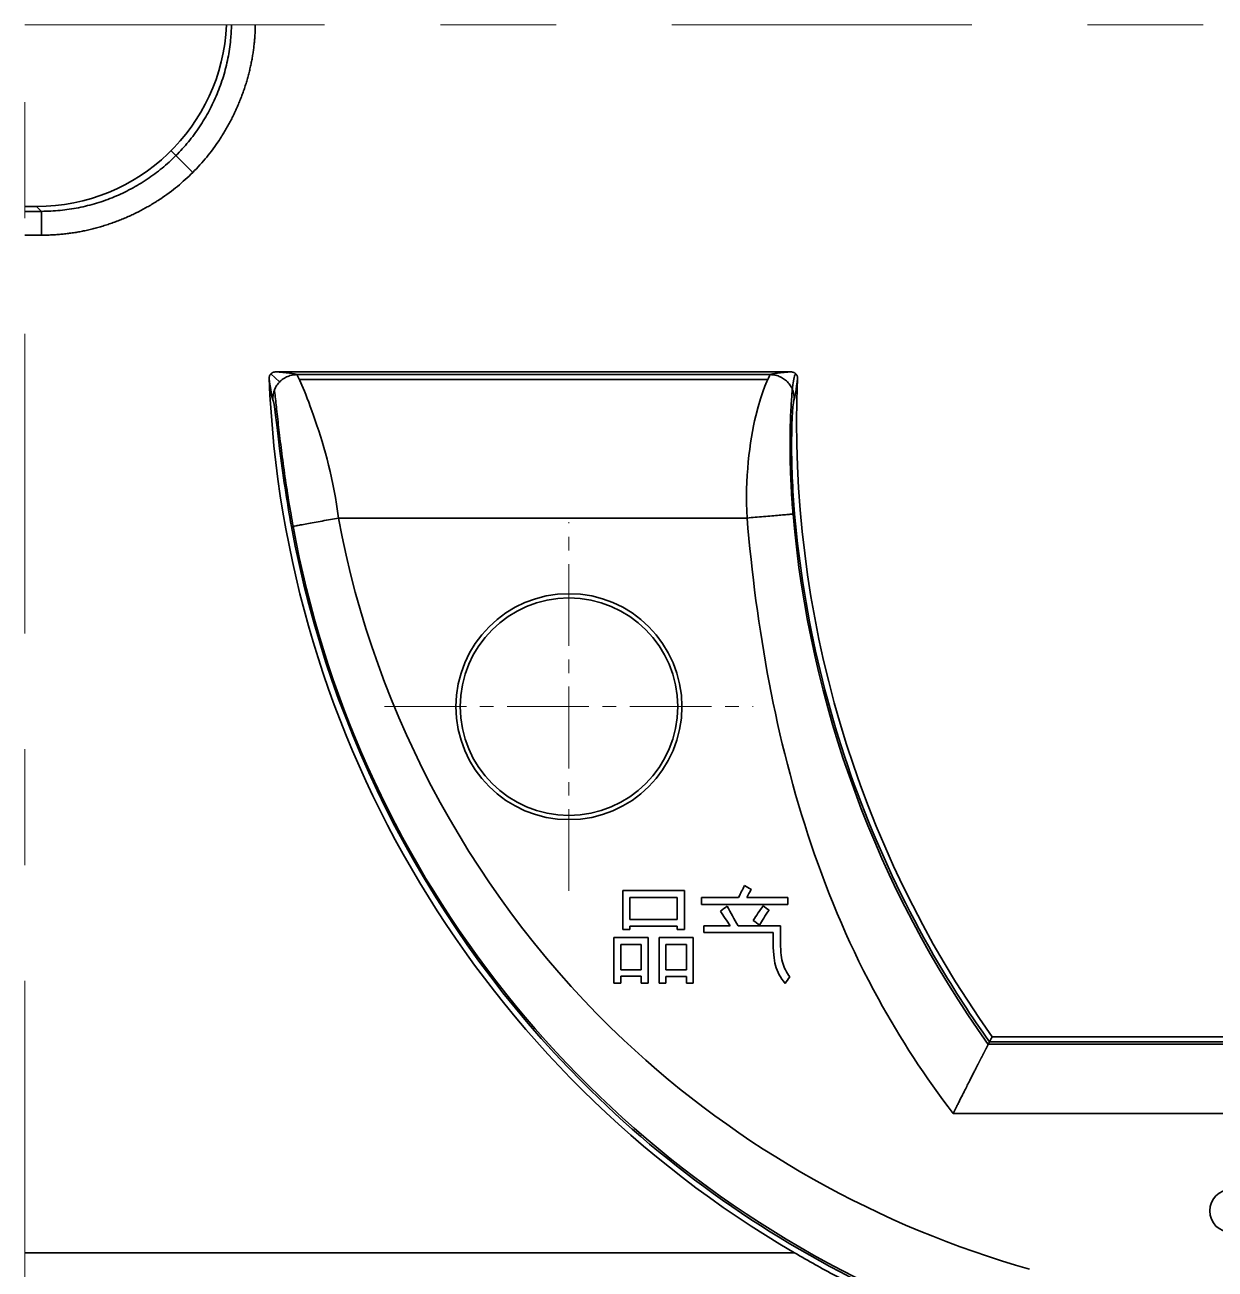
# Model space of a CAD drawing. Header units: millimetres. Extents: x -297 to 297, y -210 to 210.
# Drawn here: x 82.9 to 170.2, y 48.1 to 139.5 of the extents above; entities that cross this region are included whole.
import ezdxf

# ---------------------------------------------------------------- set-up
doc = ezdxf.new("R2010")
doc.units = ezdxf.units.MM
doc.linetypes.add('CENTER', pattern=[47.5, 22, -8.5, 8.5, -8.5])
doc.linetypes.add('点画线', pattern=[18, 12, -2, 2, -2])
doc.layers.get('0').update_dxf_attribs({"lineweight": 18})
doc.layers.add('中心线层', color=1, linetype='点画线', lineweight=18)
doc.layers.add('粗实线层', color=7, linetype='Continuous', lineweight=35)

msp = doc.modelspace()

# ---------------------------------------------------------------- linework, layer by layer
at = {"color": 2, "linetype": 'CENTER', "lineweight": 18}
msp.add_lwpolyline([(82.877, -0.21), (82.877, 139.465), (257.472, 139.465), (257.472, -0.21)], close=True, dxfattribs=at)
at = {"layer": '中心线层', "ltscale": 0.5}
for p, q in [((122.814, 75.891), (122.814, 102.953)), ((109.283, 89.422), (136.345, 89.422))]:
    msp.add_line(p, q, dxfattribs=at)
at = {"layer": '粗实线层'}
for p, q in [((93.604, 130.223), (93.961, 129.866)), ((93.961, 129.866), (95.195, 128.633)), ((82.877, 126.136), (83.733, 126.136)), ((83.733, 126.136), (84.089, 125.779)), ((82.877, 125.779), (84.089, 125.779)), ((84.089, 125.779), (84.089, 124.034)), ((84.089, 124.034), (82.877, 124.034)), ((100.942, 113.861), (101.573, 113.253)), ((101.246, 113.988), (139.155, 113.988)), ((137.594, 113.791), (102.836, 113.791)), ((137.407, 113.436), (103.02, 113.436)), ((139.479, 113.841), (139.383, 113.749)), ((105.899, 103.269), (135.886, 103.269)), ((188.965, 65.191), (153.871, 65.191)), ((153.594, 64.639), (189.251, 64.639)), ((189.158, 64.817), (153.678, 64.817)), ((151.02, 59.556), (191.816, 59.556)), ((139.365, 49.334), (82.877, 49.334))]:
    msp.add_line(p, q, dxfattribs=at)
at = {"layer": '粗实线层', "color": 3}
for p, q in [((126.763, 75.929), (126.763, 73.067)), ((131.294, 75.929), (131.294, 73.067)), ((127.287, 75.423), (127.287, 73.804)), ((130.769, 75.423), (130.769, 73.804)), ((132.543, 75.408), (132.543, 74.896)), ((138.875, 75.408), (138.875, 74.896)), ((127.287, 73.299), (127.287, 73.067)), ((130.769, 73.299), (130.769, 73.067)), ((132.713, 73.342), (132.713, 72.837)), ((126.112, 72.475), (126.112, 69.137)), ((128.621, 72.475), (128.621, 69.137)), ((129.435, 72.475), (129.435, 69.137)), ((131.938, 72.475), (131.938, 69.137)), ((126.611, 71.97), (126.611, 70.099)), ((128.122, 71.97), (128.122, 70.099)), ((129.934, 71.97), (129.934, 70.113)), ((131.439, 71.97), (131.439, 70.113)), ((126.611, 69.629), (126.611, 69.137)), ((128.122, 69.629), (128.122, 69.137)), ((129.934, 69.622), (129.934, 69.137)), ((131.439, 69.622), (131.439, 69.137))]:
    msp.add_line(p, q, dxfattribs=at)
at = {"layer": '粗实线层'}
for centre, radius in [((122.814, 89.422), 8.293), ((122.814, 89.422), 7.984), ((171.418, 52.409), 1.571)]:
    msp.add_circle(centre, radius, dxfattribs=at)
for centre, radius, start, end in [((178.618, 116.586), 77.87, 182.24744, 239.72879), ((217.586, 110.29), 78.061, 177.61973, 215.29197), ((217.586, 110.29), 78.612, 184.91124, 215.50543), ((178.618, 116.586), 77.318, 190.37742, 245.03016)]:
    msp.add_arc(centre, radius, start, end, dxfattribs=at)
msp.add_ellipse((83.716, 140.112), major_axis=(-9.889, 9.889), ratio=0.998783, start_param=2.356803, end_param=3.881347, dxfattribs=at)
for points, degree, knots in [([(99.792, 139.465), (99.751, 136.526), (98.592, 133.733), (97.384, 130.822), (93.008, 126.446), (90.095, 125.236), (87.173, 124.023), (84.089, 124.034)], 2, [0, 0, 0, 5.891111, 5.891111, 12.055475, 18.219839, 18.219839, 24.384204, 24.384204, 24.384204]), ([(84.089, 125.779), (84.546, 125.779), (85.46, 125.824), (86.818, 126.025), (88.149, 126.358), (89.441, 126.82), (90.682, 127.407), (91.859, 128.112), (92.961, 128.929), (93.977, 129.85), (94.898, 130.867), (95.715, 131.969), (96.421, 133.146), (97.007, 134.386), (97.469, 135.678), (97.802, 137.009), (97.99, 138.277), (98.038, 139.099), (98.045, 139.465)], 3, [0, 0, 0, 0, 1.370409, 2.740818, 4.111227, 5.481636, 6.852044, 8.222453, 9.592862, 10.963271, 12.33368, 13.704089, 15.074498, 16.444907, 17.815316, 19.185725, 20.556133, 21.653705, 21.653705, 21.653705, 21.653705]), ([(102.834, 113.792), (102.728, 113.792), (102.617, 113.782), (102.393, 113.739), (102.28, 113.706), (102.057, 113.614), (101.947, 113.556), (101.742, 113.414), (101.645, 113.332), (101.472, 113.148), (101.396, 113.047), (101.267, 112.833), (101.215, 112.721), (101.137, 112.493), (101.11, 112.377), (101.081, 112.151), (101.078, 112.04), (101.084, 111.933)], 3, [0, 0, 0, 0, 0.357184, 0.357184, 0.714369, 0.714369, 1.071553, 1.071553, 1.428737, 1.428737, 1.785922, 1.785922, 2.143106, 2.143106, 2.50029, 2.50029, 2.857475, 2.857475, 2.857475, 2.857475]), ([(105.899, 103.269), (105.567, 105.988), (104.857, 108.486), (103.526, 112.376), (102.923, 113.692), (102.836, 113.791)], 3, [0, 0, 0, 0, 5.499701, 5.499701, 10.999401, 10.999401, 10.999401, 10.999401]), ([(137.594, 113.791), (137.516, 113.7), (136.975, 112.634), (136.078, 108.903), (135.722, 106.134), (135.886, 103.269)], 3, [0, 0, 0, 0, 5.380693, 5.380693, 10.761385, 10.761385, 10.761385, 10.761385]), ([(139.262, 103.559), (139.258, 103.607), (139.254, 103.655), (139.222, 104.045), (139.197, 104.388), (139.151, 105.074), (139.132, 105.417), (139.082, 106.425), (139.061, 107.074), (139.04, 108.327), (139.04, 108.933), (139.057, 110.045), (139.074, 110.558), (139.119, 111.499), (139.146, 111.914), (139.19, 112.449), (139.206, 112.613), (139.237, 112.912), (139.253, 113.048), (139.3, 113.402), (139.331, 113.572), (139.367, 113.706), (139.375, 113.731), (139.383, 113.749)], 3, [0, 0, 0, 0, 0.096515, 0.096515, 0.790943, 0.790943, 1.485371, 1.485371, 2.874227, 2.874227, 4.263083, 4.263083, 5.65194, 5.65194, 7.040796, 7.040796, 7.735224, 7.735224, 8.429652, 8.429652, 9.818508, 9.818508, 10.21638, 10.21638, 10.21638, 10.21638]), ([(102.564, 102.659), (102.513, 102.945), (102.462, 103.232), (102.353, 103.864), (102.295, 104.211), (102.129, 105.235), (102.028, 105.903), (101.842, 107.209), (101.757, 107.852), (101.606, 109.052), (101.54, 109.615), (101.45, 110.405), (101.422, 110.659), (101.369, 111.138), (101.344, 111.363), (101.275, 111.99), (101.235, 112.354), (101.198, 112.663)], 3, [0, 0, 0, 0, 0.720281, 0.720281, 1.57657, 1.57657, 3.289147, 3.289147, 5.001724, 5.001724, 6.714302, 6.714302, 7.57059, 7.57059, 8.426879, 8.426879, 10.099176, 10.099176, 10.099176, 10.099176]), ([(101.085, 111.932), (101.175, 111.846), (101.34, 110.229), (101.812, 106.494), (102.11, 104.489), (102.449, 102.638)], 3, [0, 0, 0, 0, 4.697928, 4.697928, 9.395855, 9.395855, 9.395855, 9.395855]), ([(139.38, 103.57), (139.228, 105.338), (139.145, 107.29), (139.167, 110.587), (139.268, 111.923), (139.347, 111.999)], 3, [0, 0, 0, 0, 4.22218, 4.22218, 8.444359, 8.444359, 8.444359, 8.444359]), ([(156.617, 48.137), (145.635, 51.241), (135.289, 56.989), (116.135, 75.022), (108.582, 88.615), (105.899, 103.269)], 3, [0, 0, 0, 0, 34.800587, 34.800587, 78.91681, 78.91681, 78.91681, 78.91681]), ([(135.886, 103.269), (136.579, 95.206), (137.962, 87.098), (141.914, 75.409), (143.543, 71.597), (147.13, 65.025), (148.99, 62.224), (151.02, 59.556)], 3, [0, 0, 0, 0, 24.62977, 24.62977, 36.944654, 36.944654, 46.914113, 46.914113, 46.914113, 46.914113]), ([(153.678, 64.816), (152.353, 66.677), (151.11, 68.596), (147.981, 73.908), (146.257, 77.398), (141.886, 88.194), (140.045, 95.829), (139.38, 103.57)], 3, [0, 0, 0, 0, 6.85472, 6.85472, 18.501948, 18.501948, 41.796403, 41.796403, 41.796403, 41.796403]), ([(102.449, 102.638), (105.255, 87.313), (112.789, 72.916), (130.119, 55.505), (137.596, 50.274), (145.734, 46.441)], 3, [0, 0, 0, 0, 46.693765, 46.693765, 73.668116, 73.668116, 73.668116, 73.668116]), ([(151.02, 59.556), (151.032, 59.58), (151.058, 59.631), (151.097, 59.711), (151.14, 59.799), (151.188, 59.895), (151.238, 59.998), (151.293, 60.109), (151.352, 60.228), (151.415, 60.354), (151.482, 60.488), (151.553, 60.63), (151.628, 60.779), (151.707, 60.936), (151.79, 61.1), (151.876, 61.271), (151.996, 61.509), (152.143, 61.8), (152.309, 62.128), (152.458, 62.421), (152.59, 62.681), (152.705, 62.909), (152.781, 63.061), (152.827, 63.15), (152.847, 63.189), (152.866, 63.227), (152.886, 63.265), (152.905, 63.302), (152.924, 63.339), (152.943, 63.376), (152.962, 63.412), (152.98, 63.448), (152.998, 63.483), (153.016, 63.517), (153.034, 63.552), (153.052, 63.585), (153.069, 63.619), (153.086, 63.652), (153.103, 63.684), (153.12, 63.716), (153.136, 63.748), (153.152, 63.779), (153.168, 63.809), (153.184, 63.839), (153.2, 63.869), (153.215, 63.898), (153.23, 63.927), (153.245, 63.955), (153.259, 63.983), (153.273, 64.01), (153.288, 64.037), (153.301, 64.064), (153.315, 64.09), (153.328, 64.115), (153.341, 64.14), (153.354, 64.165), (153.366, 64.189), (153.378, 64.212), (153.39, 64.235), (153.402, 64.258), (153.413, 64.28), (153.425, 64.302), (153.436, 64.323), (153.446, 64.344), (153.457, 64.364), (153.467, 64.384), (153.477, 64.404), (153.486, 64.422), (153.496, 64.441), (153.505, 64.459), (153.514, 64.476), (153.522, 64.494), (153.53, 64.51), (153.539, 64.526), (153.546, 64.542), (153.554, 64.557), (153.561, 64.572), (153.568, 64.586), (153.575, 64.6), (153.582, 64.614), (153.588, 64.627), (153.594, 64.639), (153.6, 64.651), (153.606, 64.663), (153.611, 64.674), (153.617, 64.685), (153.621, 64.696), (153.626, 64.705), (153.631, 64.715), (153.635, 64.724), (153.639, 64.733), (153.643, 64.741), (153.647, 64.749), (153.65, 64.756), (153.653, 64.763), (153.656, 64.77), (153.659, 64.776), (153.662, 64.781), (153.664, 64.787), (153.667, 64.792), (153.669, 64.796), (153.67, 64.8), (153.672, 64.804), (153.674, 64.807), (153.675, 64.81), (153.676, 64.813), (153.677, 64.815), (153.678, 64.816), (153.678, 64.816)], 3, [0, 0, 0, 0, 0.055738, 0.117246, 0.184593, 0.257854, 0.337109, 0.42244, 0.513929, 0.611664, 0.715729, 0.826208, 0.943184, 1.066733, 1.196928, 1.333829, 1.477488, 1.775322, 2.053332, 2.310519, 2.546122, 2.759593, 2.950578, 2.989655, 3.028653, 3.067569, 3.106403, 3.145153, 3.183819, 3.222398, 3.260891, 3.299296, 3.337611, 3.375836, 3.41397, 3.45201, 3.489957, 3.527809, 3.565565, 3.603224, 3.640785, 3.678247, 3.715609, 3.752869, 3.790027, 3.827082, 3.864032, 3.900877, 3.937616, 3.974248, 4.010772, 4.047187, 4.083491, 4.119685, 4.155768, 4.191738, 4.227594, 4.263337, 4.298964, 4.334476, 4.369872, 4.40515, 4.440311, 4.475353, 4.510276, 4.545079, 4.579762, 4.614324, 4.648765, 4.683083, 4.717279, 4.751351, 4.7853, 4.819126, 4.852826, 4.886402, 4.919853, 4.953178, 4.986378, 5.019451, 5.052398, 5.085218, 5.117912, 5.150478, 5.182918, 5.21523, 5.247415, 5.279472, 5.311401, 5.343204, 5.374878, 5.406425, 5.437845, 5.469137, 5.500302, 5.53134, 5.56225, 5.593035, 5.623692, 5.654223, 5.684629, 5.714908, 5.745062, 5.775091, 5.804996, 5.834776, 5.864432, 5.893966, 5.893966, 5.893966, 5.893966]), ([(139.365, 49.334), (139.873, 49.038), (140.386, 48.746), (141.16, 48.316), (141.549, 48.103), (141.939, 47.893), (142.2, 47.753), (142.331, 47.684), (143.509, 47.063), (144.561, 46.537), (145.62, 46.037)], 3, [0, 0, 0, 0, 1.768325, 1.768325, 2.652487, 3.094568, 3.094568, 3.53665, 3.53665, 7.073299, 7.073299, 7.073299, 7.073299])]:
    msp.add_open_spline(points, degree=degree, knots=knots, dxfattribs=at)
for points in [[(100.808, 113.533), (100.903, 112.78), (101.015, 112), (101.085, 111.932)], [(102.836, 113.791), (102.765, 113.857), (102.002, 113.922), (101.252, 113.988)], [(139.155, 113.988), (138.401, 113.923), (137.662, 113.857), (137.594, 113.791)], [(139.347, 111.999), (139.415, 112.064), (139.496, 112.781), (139.592, 113.526)], [(153.871, 65.191), (153.807, 65.066), (153.742, 64.941), (153.678, 64.816)]]:
    msp.add_open_spline(points, degree=3, dxfattribs=at)
for points, weights in [([(101.245, 113.988), (100.798, 113.981), (100.809, 113.534)], [0.993886699628, 0.699666268523, 0.993852740379]), ([(137.594, 113.791), (139.384, 113.789), (139.347, 111.999)], [1, 0.699786035333, 1]), ([(139.593, 113.533), (139.604, 113.98), (139.156, 113.988)], [0.993763472739, 0.699003459919, 0.993729115819]), ([(105.899, 103.269), (102.565, 102.659), (102.449, 102.638)], [1, 0.719339800339, 1]), ([(135.886, 103.269), (139.262, 103.559), (139.38, 103.57)], [1, 0.719339800339, 1])]:
    msp.add_rational_spline(points, weights, degree=2, dxfattribs=at)
at = {"layer": '粗实线层', "color": 3}
for points in [[(126.763, 75.929), (128.273, 75.929), (129.783, 75.929), (131.294, 75.929)], [(135.272, 75.408), (135.42, 75.736), (135.566, 76.027), (135.708, 76.284)], [(135.708, 76.284), (135.87, 76.194), (136.032, 76.105), (136.195, 76.015)], [(136.195, 76.015), (136.079, 75.808), (135.972, 75.606), (135.876, 75.408)], [(130.769, 75.423), (129.609, 75.423), (128.448, 75.423), (127.287, 75.423)], [(132.543, 75.408), (133.453, 75.408), (134.362, 75.408), (135.272, 75.408)], [(138.875, 74.896), (136.764, 74.896), (134.653, 74.896), (132.543, 74.896)], [(135.876, 75.408), (136.875, 75.408), (137.875, 75.408), (138.875, 75.408)], [(133.928, 74.419), (134.097, 74.537), (134.266, 74.655), (134.435, 74.773)], [(134.657, 73.342), (134.404, 73.701), (134.16, 74.06), (133.928, 74.419)], [(134.435, 74.773), (134.669, 74.299), (134.933, 73.822), (135.229, 73.342)], [(136.345, 73.733), (136.555, 74.07), (136.797, 74.426), (137.068, 74.801)], [(137.501, 74.484), (137.212, 74.064), (136.983, 73.696), (136.812, 73.379)], [(137.068, 74.801), (137.212, 74.696), (137.357, 74.59), (137.501, 74.484)], [(127.287, 73.067), (127.112, 73.067), (126.938, 73.067), (126.763, 73.067)], [(127.287, 73.804), (128.448, 73.804), (129.609, 73.804), (130.769, 73.804)], [(130.769, 73.299), (129.609, 73.299), (128.448, 73.299), (127.287, 73.299)], [(131.294, 73.067), (131.119, 73.067), (130.944, 73.067), (130.769, 73.067)], [(132.713, 73.342), (133.361, 73.342), (134.009, 73.342), (134.657, 73.342)], [(135.229, 73.342), (136.264, 73.342), (137.3, 73.342), (138.335, 73.342)], [(136.812, 73.379), (136.656, 73.497), (136.5, 73.615), (136.345, 73.733)], [(126.112, 72.475), (126.949, 72.475), (127.785, 72.475), (128.621, 72.475)], [(129.435, 72.475), (130.27, 72.475), (131.104, 72.475), (131.938, 72.475)], [(137.803, 72.837), (136.106, 72.837), (134.41, 72.837), (132.713, 72.837)], [(128.122, 71.97), (127.619, 71.97), (127.115, 71.97), (126.611, 71.97)], [(131.439, 71.97), (130.937, 71.97), (130.436, 71.97), (129.934, 71.97)], [(138.678, 69.109), (138.335, 69.518), (138.104, 69.957), (137.98, 70.424)], [(138.487, 70.67), (138.591, 70.26), (138.774, 69.904), (139.032, 69.601)], [(126.611, 70.099), (127.115, 70.099), (127.619, 70.099), (128.122, 70.099)], [(128.122, 69.629), (127.619, 69.629), (127.115, 69.629), (126.611, 69.629)], [(129.934, 70.113), (130.436, 70.113), (130.937, 70.113), (131.439, 70.113)], [(131.439, 69.622), (130.937, 69.622), (130.436, 69.622), (129.934, 69.622)], [(139.032, 69.601), (138.909, 69.427), (138.791, 69.263), (138.678, 69.109)], [(126.611, 69.137), (126.445, 69.137), (126.279, 69.137), (126.112, 69.137)], [(128.621, 69.137), (128.455, 69.137), (128.289, 69.137), (128.122, 69.137)], [(129.934, 69.137), (129.768, 69.137), (129.602, 69.137), (129.435, 69.137)], [(131.938, 69.137), (131.772, 69.137), (131.605, 69.137), (131.439, 69.137)]]:
    msp.add_open_spline(points, degree=3, dxfattribs=at)
for points, knots in [([(138.335, 73.342), (138.335, 73.006), (138.335, 72.669), (138.335, 71.623), (138.386, 71.069), (138.487, 70.67)], [0, 0, 0, 0, 0.864463, 0.864463, 2.682617, 2.682617, 2.682617, 2.682617]), ([(137.98, 70.424), (137.862, 70.843), (137.803, 71.478), (137.803, 72.5), (137.803, 72.669), (137.803, 72.837)], [0, 0, 0, 0, 2.02511, 2.02511, 2.424775, 2.424775, 2.424775, 2.424775])]:
    msp.add_open_spline(points, degree=3, knots=knots, dxfattribs=at)

doc.saveas('drawing.dxf')
